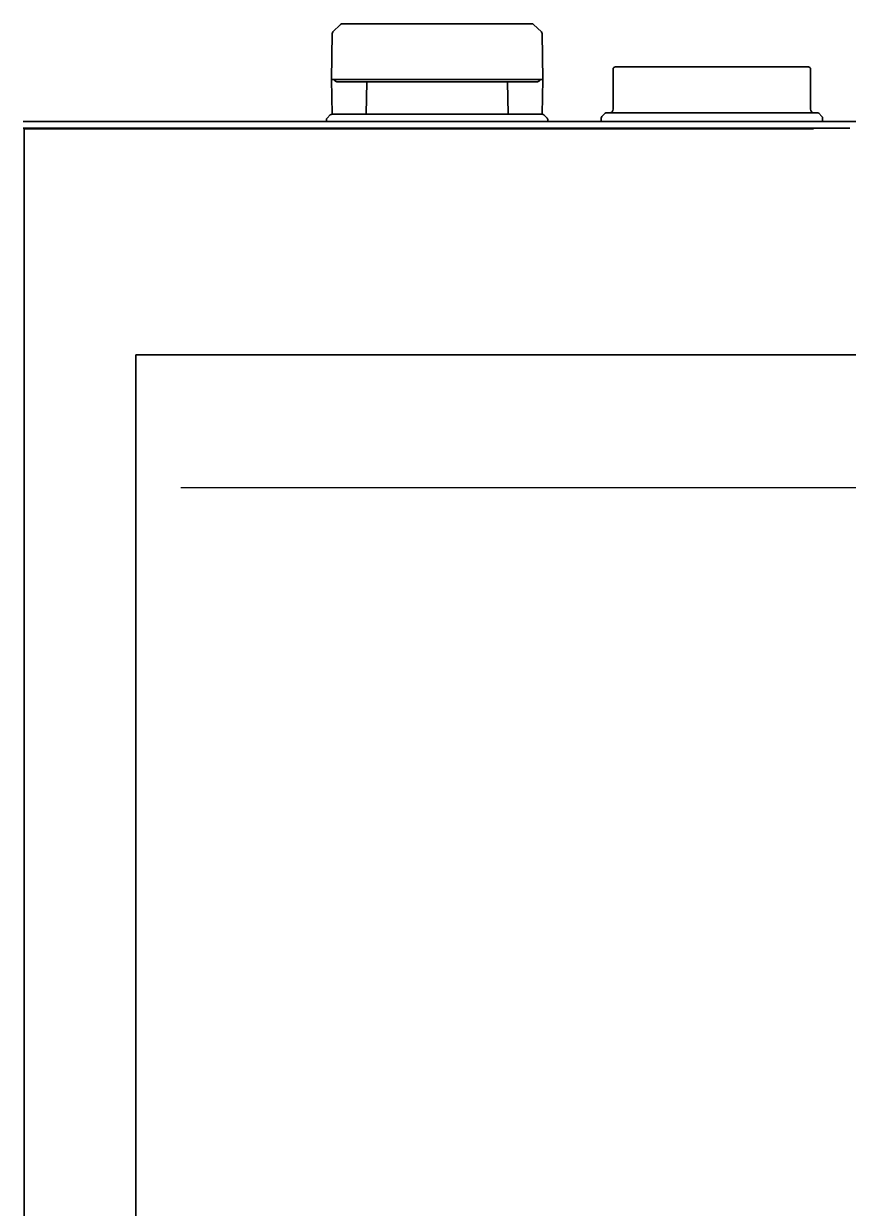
# Model space of a CAD drawing. Header units: inches. Extents: x 786 to 5755, y -850 to 3635.
# Drawn here: x 3594 to 3963, y 1606 to 2135 of the extents above; entities that cross this region are included whole.
import ezdxf

# ---------------------------------------------------------------- set-up
doc = ezdxf.new("R2010")
doc.units = ezdxf.units.IN
doc.layers.add('1', color=7, linetype='Continuous', true_color=0xffffff)

msp = doc.modelspace()

# ---------------------------------------------------------------- linework, layer by layer
at = {"color": 2}
msp.add_line((3664.24, 1927.93), (3987.24, 1927.93), dxfattribs=at)
at = {"layer": '1', "color": 7, "linetype": 'Continuous', "lineweight": 35}
for p, q in [((3732.01, 2131.02), (3731.65, 2110.43)), ((3735.79, 2135.14), (3732.31, 2131.72)), ((3778.95, 2135.43), (3736.49, 2135.43)), ((3821.4, 2135.43), (3778.95, 2135.43)), ((3825.59, 2131.72), (3822.1, 2135.14)), ((3826.25, 2110.43), (3825.89, 2131.02)), ((3857.67, 2115.13), (3857.67, 2097.13)), ((3857.67, 2115.13), (3857.67, 2097.13)), ((3858.67, 2116.13), (3863.76, 2116.13)), ((3858.67, 2116.13), (3863.76, 2116.13)), ((3863.76, 2116.13), (3873.75, 2116.13)), ((3863.76, 2116.13), (3873.75, 2116.13)), ((3873.75, 2116.13), (3876.75, 2116.13)), ((3873.75, 2116.13), (3876.75, 2116.13)), ((3876.75, 2116.13), (3926.92, 2116.13)), ((3876.75, 2116.13), (3926.92, 2116.13)), ((3926.92, 2116.13), (3929.93, 2116.13)), ((3926.92, 2116.13), (3929.93, 2116.13)), ((3929.93, 2116.13), (3939.91, 2116.13)), ((3929.93, 2116.13), (3939.91, 2116.13)), ((3939.91, 2116.13), (3945, 2116.13)), ((3939.91, 2116.13), (3945, 2116.13)), ((3946, 2097.13), (3946, 2115.13)), ((3946, 2097.13), (3946, 2115.13)), ((3731.65, 2110.43), (3731.92, 2094.93)), ((3731.65, 2110.43), (3826.25, 2110.43)), ((3823.43, 2109.43), (3734.47, 2109.43)), ((3747.45, 2109.43), (3747.19, 2094.93)), ((3810.71, 2094.93), (3810.45, 2109.43)), ((3825.98, 2094.93), (3826.25, 2110.43)), ((3731.16, 2094.64), (3729.74, 2093.22)), ((3731.16, 2094.64), (3729.74, 2093.22)), ((3778.95, 2094.93), (3731.86, 2094.93)), ((3778.95, 2094.93), (3731.86, 2094.93)), ((3826.03, 2094.93), (3778.95, 2094.93)), ((3826.03, 2094.93), (3778.95, 2094.93)), ((3828.16, 2093.22), (3826.74, 2094.64)), ((3828.16, 2093.22), (3826.74, 2094.64)), ((3852.34, 2093.22), (3852.34, 2091.83)), ((3854.04, 2095.34), (3852.63, 2093.92)), ((3854.04, 2095.34), (3852.63, 2093.92)), ((3901.84, 2095.63), (3854.75, 2095.63)), ((3901.84, 2095.63), (3854.75, 2095.63)), ((3948.92, 2095.63), (3901.84, 2095.63)), ((3948.92, 2095.63), (3901.84, 2095.63)), ((3951.04, 2093.92), (3949.63, 2095.34)), ((3951.04, 2093.92), (3949.63, 2095.34)), ((3951.34, 2091.83), (3951.34, 2093.22)), ((4002.68, 2091.63), (3593.79, 2091.63)), ((3947.69, 2088.63), (3593.79, 2088.63)), ((3594.24, 2088.38), (3594.24, 1345.38)), ((3947.24, 2088.38), (3594.24, 2088.38)), ((3594.74, 2088.63), (3594.74, 2088.38)), ((3595.14, 2088.38), (3595.14, 2088.63)), ((3597.14, 2088.63), (3597.14, 2088.38)), ((3606.34, 2088.63), (3606.34, 2088.38)), ((3682.14, 2088.38), (3682.14, 2088.63)), ((3729.45, 2092.52), (3729.45, 2091.63)), ((3729.45, 2092.52), (3729.45, 2091.63)), ((3828.45, 2091.63), (3828.45, 2092.52)), ((3828.45, 2091.63), (3828.45, 2092.52)), ((3842.84, 2091.63), (3842.84, 2091.83)), ((3842.84, 2091.63), (3842.84, 2091.83)), ((3846.84, 2091.83), (3846.84, 2091.63)), ((3846.84, 2091.83), (3846.84, 2091.63)), ((3850.84, 2091.63), (3850.84, 2091.83)), ((3850.84, 2091.63), (3850.84, 2091.83)), ((3859.34, 2088.38), (3859.34, 2088.63)), ((3935.14, 2088.63), (3935.14, 2088.38)), ((3944.34, 2088.63), (3944.34, 2088.38)), ((3946.34, 2088.63), (3946.34, 2088.38)), ((3946.74, 2088.38), (3946.74, 2088.63)), ((3947.69, 2091.63), (3948.4, 2091.63)), ((3948.4, 2088.63), (3947.69, 2088.63)), ((3962.15, 2091.63), (3948.4, 2091.63)), ((3962.15, 2088.63), (3948.4, 2088.63)), ((3962.15, 2088.63), (3948.4, 2088.63)), ((3963.57, 2088.63), (3962.15, 2088.63)), ((3963.57, 2088.63), (3962.15, 2088.63)), ((3644.24, 1987.38), (3644.24, 1495.38)), ((4007.24, 1987.38), (3644.24, 1987.38))]:
    msp.add_line(p, q, dxfattribs=at)
for centre, radius, start, end in [((3733.01, 2131.01), 1, 134.5, 179), ((3736.49, 2134.43), 1, 90, 134.5), ((3821.4, 2134.43), 1, 45.5, 90), ((3824.89, 2131.01), 1, 1, 45.5), ((3858.67, 2115.13), 1, 90, 180), ((3858.67, 2115.13), 1, 90, 180), ((3945, 2115.13), 1, 0, 90), ((3945, 2115.13), 1, 0, 90), ((3730.45, 2092.52), 1, 135, 180), ((3730.45, 2092.52), 1, 135, 180), ((3731.86, 2093.93), 1, 90, 135), ((3731.86, 2093.93), 1, 90, 135), ((3826.03, 2093.93), 1, 45, 90), ((3826.03, 2093.93), 1, 45, 90), ((3827.45, 2092.52), 1, 0, 45), ((3827.45, 2092.52), 1, 0, 45), ((3853.34, 2093.22), 1, 135, 180), ((3854.75, 2094.63), 1, 90, 135), ((3854.75, 2094.63), 1, 90, 135), ((3856.17, 2097.13), 1.5, 270, 0), ((3856.17, 2097.13), 1.5, 270, 0), ((3947.5, 2097.13), 1.5, 180, 270), ((3947.5, 2097.13), 1.5, 180, 270), ((3948.92, 2094.63), 1, 45, 90), ((3948.92, 2094.63), 1, 45, 90), ((3950.34, 2093.22), 1, 0, 45), ((3950.34, 2093.22), 1, 0, 45), ((3597.14, 2086.63), 2, 90, 120.0009), ((3944.34, 2086.63), 2, 59.9991, 90)]:
    msp.add_arc(centre, radius, start, end, dxfattribs=at)
for points, knots in [([(3732.74, 2110.41), (3732.74, 2110.41), (3732.74, 2110.4), (3732.75, 2110.38), (3732.76, 2110.37), (3732.77, 2110.35), (3732.78, 2110.34), (3732.79, 2110.32), (3732.8, 2110.31), (3732.81, 2110.29), (3732.82, 2110.28), (3732.83, 2110.26), (3732.84, 2110.25), (3732.85, 2110.23), (3732.86, 2110.22), (3732.87, 2110.21), (3732.88, 2110.19), (3732.89, 2110.18), (3732.9, 2110.16), (3732.91, 2110.15), (3732.92, 2110.14), (3732.94, 2110.12), (3732.95, 2110.11), (3732.96, 2110.1), (3732.97, 2110.09), (3732.98, 2110.07), (3732.99, 2110.06), (3733.01, 2110.05), (3733.02, 2110.04), (3733.03, 2110.02), (3733.04, 2110.01), (3733.05, 2110), (3733.07, 2109.99), (3733.08, 2109.98), (3733.09, 2109.97), (3733.1, 2109.96), (3733.12, 2109.94), (3733.13, 2109.93), (3733.14, 2109.92), (3733.15, 2109.91), (3733.17, 2109.9), (3733.18, 2109.89), (3733.19, 2109.88), (3733.2, 2109.87), (3733.22, 2109.86), (3733.23, 2109.85), (3733.24, 2109.85), (3733.25, 2109.84), (3733.27, 2109.83), (3733.28, 2109.82), (3733.29, 2109.81), (3733.3, 2109.8), (3733.32, 2109.79), (3733.33, 2109.78), (3733.34, 2109.78), (3733.35, 2109.77), (3733.36, 2109.76), (3733.38, 2109.75), (3733.39, 2109.75), (3733.4, 2109.74), (3733.41, 2109.73), (3733.43, 2109.72), (3733.44, 2109.72), (3733.45, 2109.71), (3733.46, 2109.7), (3733.47, 2109.7), (3733.48, 2109.69), (3733.5, 2109.68), (3733.53, 2109.67), (3733.57, 2109.65), (3733.6, 2109.63), (3733.64, 2109.61), (3733.68, 2109.6), (3733.72, 2109.58), (3733.75, 2109.57), (3733.79, 2109.55), (3733.83, 2109.54), (3733.87, 2109.53), (3733.91, 2109.51), (3733.94, 2109.5), (3733.98, 2109.49), (3734.02, 2109.48), (3734.06, 2109.48), (3734.1, 2109.47), (3734.13, 2109.46), (3734.17, 2109.45), (3734.21, 2109.45), (3734.25, 2109.44), (3734.28, 2109.44), (3734.32, 2109.44), (3734.36, 2109.43), (3734.39, 2109.43), (3734.43, 2109.43), (3734.45, 2109.43), (3734.47, 2109.43)], [0, 0, 0, 0, 0.011672, 0.023259, 0.03476, 0.046176, 0.057505, 0.068749, 0.079908, 0.09098, 0.101967, 0.112867, 0.123682, 0.134411, 0.145054, 0.155611, 0.166082, 0.176467, 0.186766, 0.196979, 0.207106, 0.217146, 0.227101, 0.23697, 0.246752, 0.256449, 0.266059, 0.275583, 0.285021, 0.294373, 0.303639, 0.312819, 0.321912, 0.33092, 0.339841, 0.348677, 0.357426, 0.36609, 0.374667, 0.383158, 0.391564, 0.399883, 0.408116, 0.416264, 0.424325, 0.4323, 0.44019, 0.447994, 0.455712, 0.463344, 0.47089, 0.478351, 0.485726, 0.493015, 0.500218, 0.507336, 0.514368, 0.521315, 0.528176, 0.534951, 0.541641, 0.548246, 0.554765, 0.561199, 0.567547, 0.573811, 0.579988, 0.586081, 0.604999, 0.623671, 0.642098, 0.660281, 0.67822, 0.695916, 0.713369, 0.73058, 0.74755, 0.76428, 0.780769, 0.79702, 0.813033, 0.828809, 0.844349, 0.859653, 0.874723, 0.88956, 0.904165, 0.918538, 0.932682, 0.946598, 0.960286, 0.973748, 0.986986, 1, 1, 1, 1]), ([(3823.43, 2109.43), (3823.44, 2109.43), (3823.45, 2109.43), (3823.47, 2109.43), (3823.48, 2109.43), (3823.5, 2109.43), (3823.52, 2109.43), (3823.54, 2109.43), (3823.56, 2109.44), (3823.58, 2109.44), (3823.59, 2109.44), (3823.61, 2109.44), (3823.63, 2109.44), (3823.65, 2109.44), (3823.67, 2109.45), (3823.69, 2109.45), (3823.71, 2109.45), (3823.72, 2109.45), (3823.74, 2109.46), (3823.76, 2109.46), (3823.78, 2109.46), (3823.8, 2109.47), (3823.82, 2109.47), (3823.84, 2109.48), (3823.86, 2109.48), (3823.87, 2109.48), (3823.89, 2109.49), (3823.91, 2109.49), (3823.93, 2109.5), (3823.95, 2109.5), (3823.97, 2109.51), (3823.99, 2109.51), (3824.01, 2109.52), (3824.02, 2109.53), (3824.04, 2109.53), (3824.06, 2109.54), (3824.08, 2109.54), (3824.1, 2109.55), (3824.12, 2109.56), (3824.14, 2109.56), (3824.16, 2109.57), (3824.17, 2109.58), (3824.19, 2109.59), (3824.21, 2109.59), (3824.23, 2109.6), (3824.25, 2109.61), (3824.27, 2109.62), (3824.28, 2109.63), (3824.3, 2109.63), (3824.32, 2109.64), (3824.34, 2109.65), (3824.36, 2109.66), (3824.37, 2109.67), (3824.39, 2109.68), (3824.41, 2109.69), (3824.43, 2109.7), (3824.44, 2109.71), (3824.46, 2109.72), (3824.48, 2109.73), (3824.5, 2109.74), (3824.52, 2109.75), (3824.53, 2109.76), (3824.55, 2109.77), (3824.57, 2109.79), (3824.59, 2109.8), (3824.61, 2109.81), (3824.63, 2109.83), (3824.65, 2109.84), (3824.67, 2109.86), (3824.69, 2109.87), (3824.71, 2109.89), (3824.73, 2109.9), (3824.75, 2109.92), (3824.77, 2109.94), (3824.79, 2109.95), (3824.81, 2109.97), (3824.83, 2109.99), (3824.85, 2110.01), (3824.87, 2110.03), (3824.89, 2110.05), (3824.91, 2110.07), (3824.93, 2110.09), (3824.95, 2110.11), (3824.97, 2110.14), (3824.99, 2110.16), (3825.01, 2110.18), (3825.03, 2110.21), (3825.05, 2110.23), (3825.07, 2110.26), (3825.08, 2110.28), (3825.1, 2110.31), (3825.12, 2110.33), (3825.13, 2110.36), (3825.15, 2110.39), (3825.16, 2110.4), (3825.16, 2110.41)], [0, 0, 0, 0, 0.00651, 0.01307, 0.019681, 0.026343, 0.033056, 0.03982, 0.046635, 0.053501, 0.060419, 0.067389, 0.07441, 0.081484, 0.088609, 0.095787, 0.103017, 0.1103, 0.117636, 0.125024, 0.132465, 0.139959, 0.147506, 0.155106, 0.16276, 0.170467, 0.178228, 0.186042, 0.193911, 0.201833, 0.209809, 0.217839, 0.225924, 0.234062, 0.242255, 0.250503, 0.258805, 0.267162, 0.275573, 0.28404, 0.292561, 0.301137, 0.309768, 0.318455, 0.327197, 0.335993, 0.344846, 0.353753, 0.362716, 0.371735, 0.38081, 0.38994, 0.399125, 0.408367, 0.417664, 0.42659, 0.435804, 0.445304, 0.455092, 0.465168, 0.475531, 0.486183, 0.497122, 0.50835, 0.519867, 0.531672, 0.543766, 0.556149, 0.568821, 0.581782, 0.595033, 0.608573, 0.622403, 0.636523, 0.650932, 0.665631, 0.68062, 0.695899, 0.711469, 0.727328, 0.743477, 0.759916, 0.776646, 0.793665, 0.810975, 0.828574, 0.846463, 0.864642, 0.883111, 0.90187, 0.920918, 0.940255, 0.959881, 0.979796, 1, 1, 1, 1])]:
    msp.add_open_spline(points, degree=3, knots=knots, dxfattribs=at)

doc.saveas('drawing.dxf')
